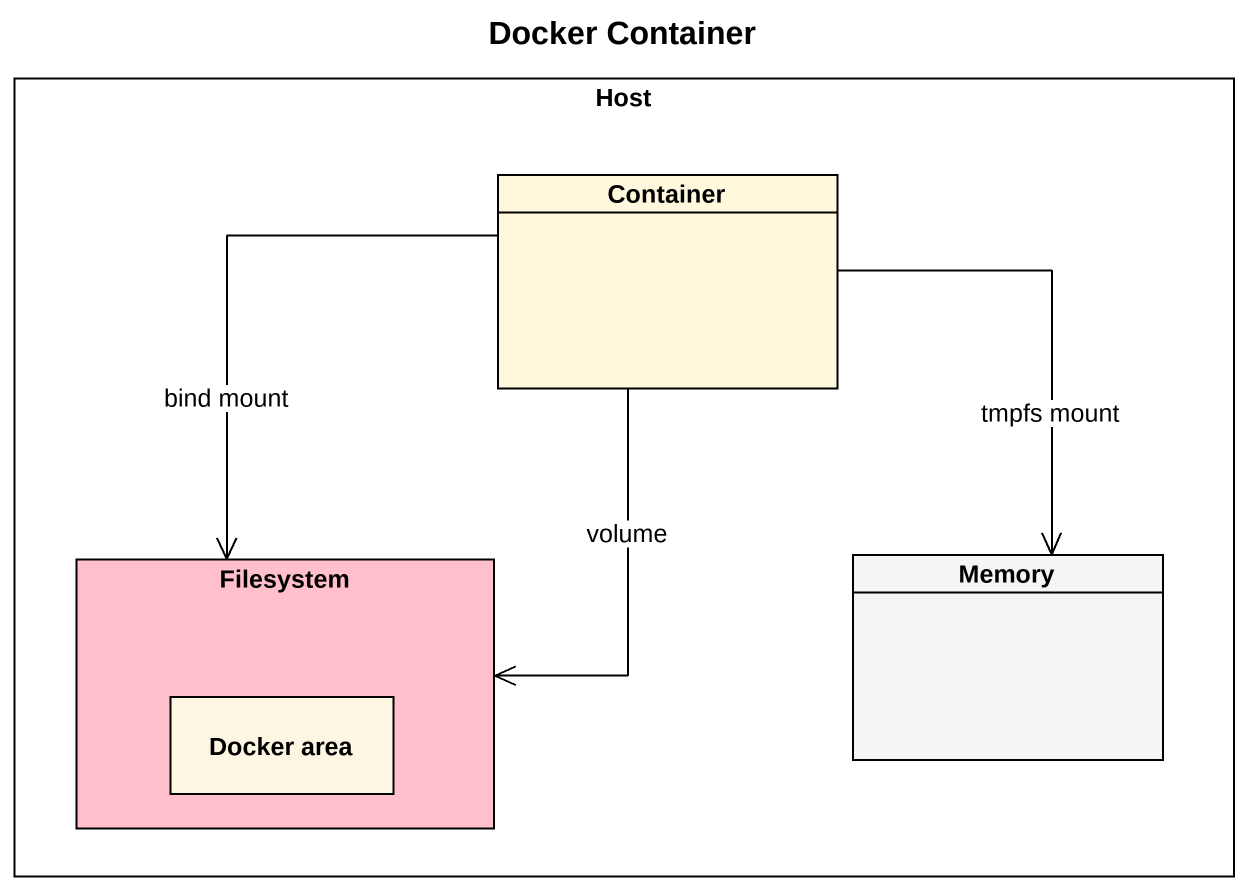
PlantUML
@startuml
title Docker Container
allowmixing
hide circle
hide empty members
rectangle Host {
  class Container #FFF8DC
  rectangle Filesystem #FFC0CB {
    rectangle "Docker area" as Docker_area
  }
  class Memory #F5F5F5
}
Container --> Filesystem : volume
Container --> Filesystem : bind mount
Container --> Memory : tmpfs mount
@enduml
